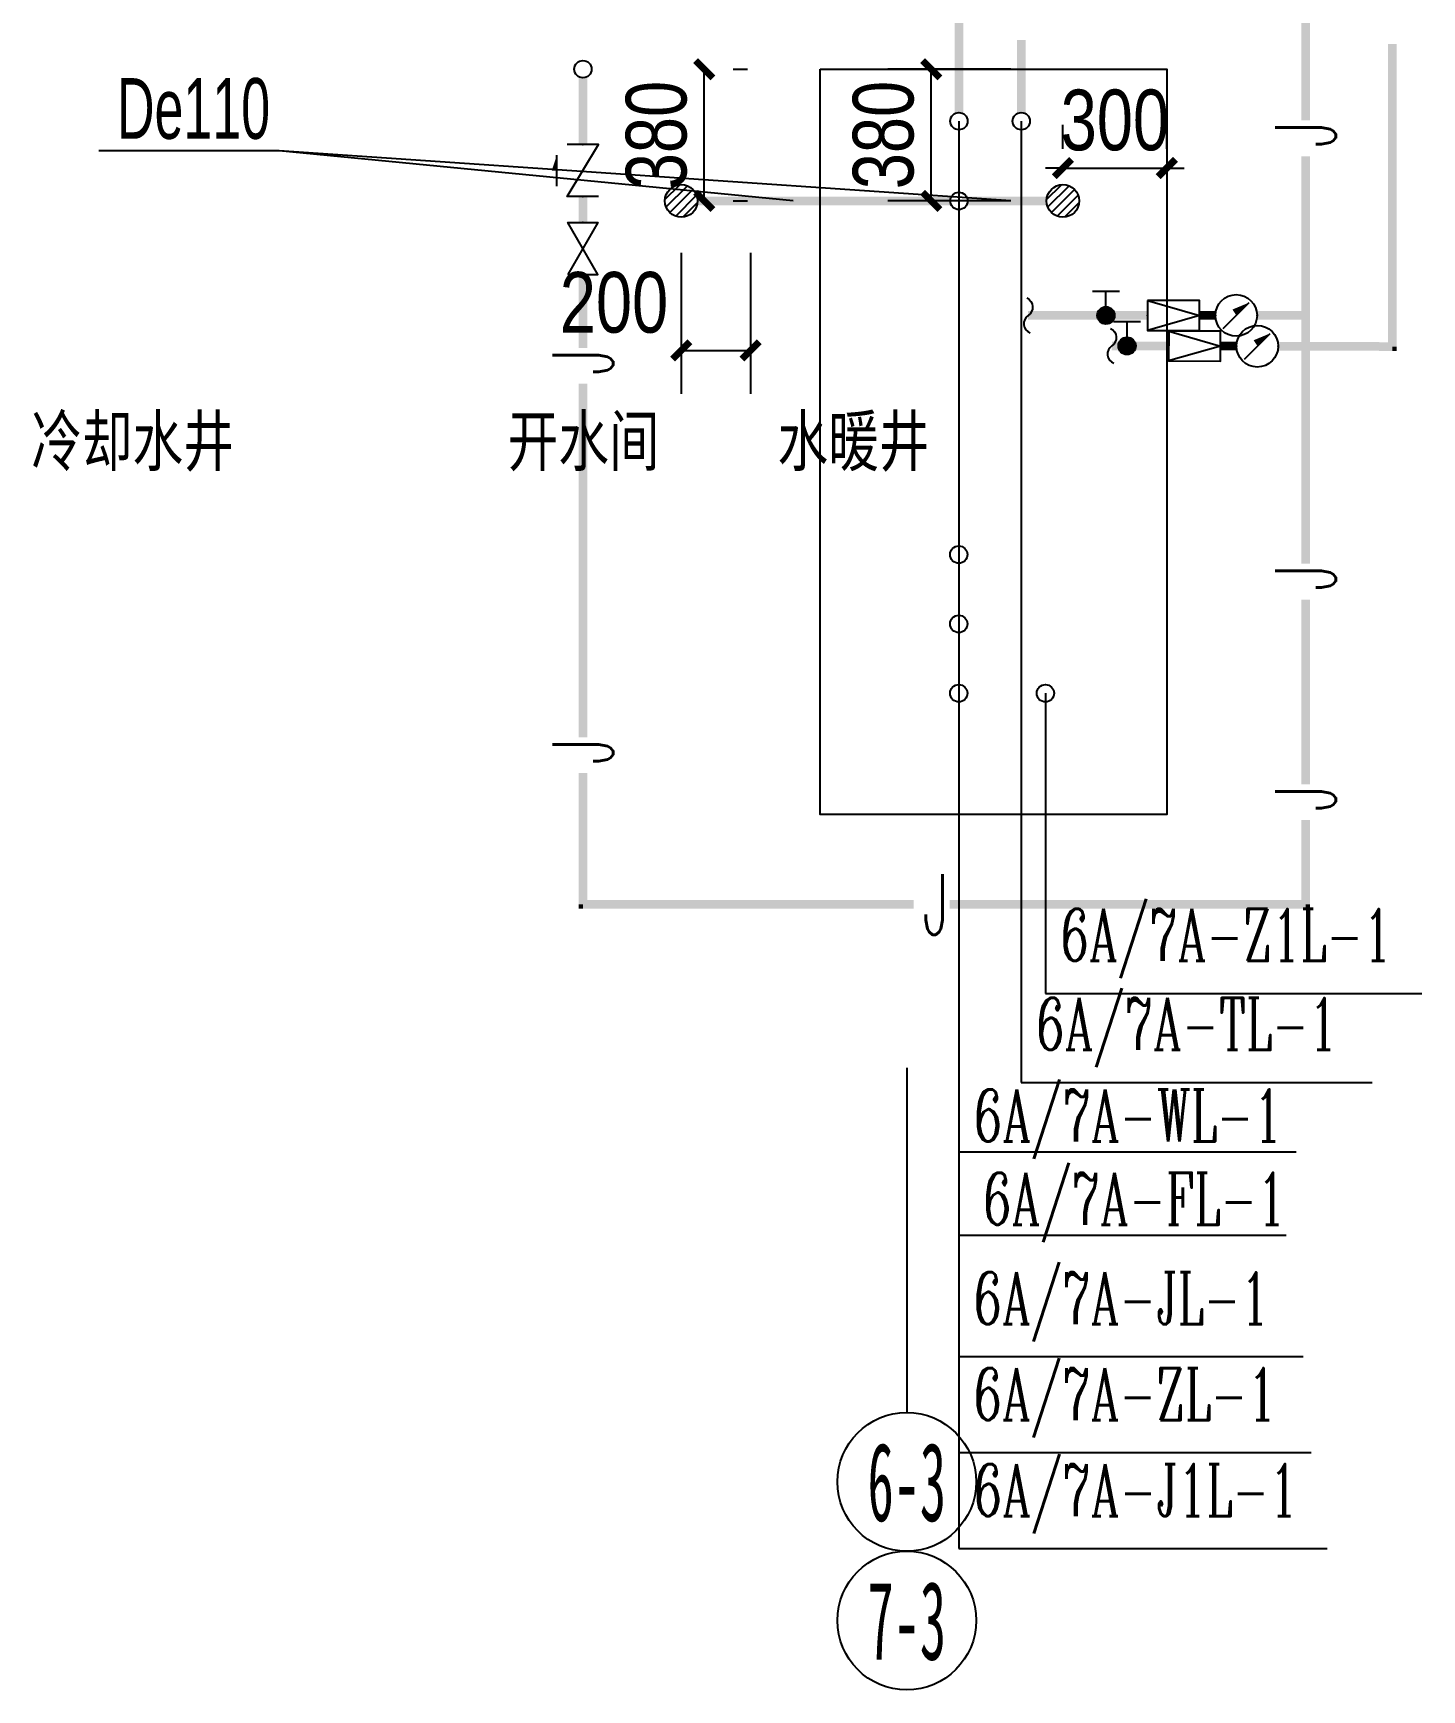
# Model space of a CAD drawing. Extents: x 31688 to 157843, y 203 to 96712.
# Drawn here: x 103595 to 107599, y 15358 to 20137 of the extents above; entities that cross this region are included whole.
import ezdxf
from ezdxf.enums import TextEntityAlignment as Align

# ---------------------------------------------------------------- set-up
doc = ezdxf.new("R2010")
doc.units = 0
doc.header["$LTSCALE"] = 1000
doc.header["$MEASUREMENT"] = 0
doc.linetypes.add('109-34 轴网$0$L1$0$$AUDIT_BAD_LTYPE1', pattern=[0])
doc.layers.get('Defpoints').update_dxf_attribs({"color": 167})
for name, color, linetype in [('01-标注_轴线坐标', 132, 'Continuous'), ('02-TEXT_房间', 7, 'Continuous'), ('DIM_中水', 3, 'Continuous'), ('DIM_给水', 3, 'Continuous'), ('DIM_通气', 3, 'Continuous'), ('EQUIP_地漏', 7, 'Continuous'), ('EQUIP_给水', 7, 'Continuous'), ('PIPE-中水', 122, 'Continuous'), ('PIPE-废水', 31, 'Continuous'), ('PIPE-污水', 2, 'Continuous'), ('PIPE-给水中', 3, 'Continuous'), ('PIPE-通气', 30, 'Continuous'), ('TEXT_给水', 7, 'Continuous'), ('TWT_DIM', 3, 'Continuous'), ('TWT_LEAD', 3, 'Continuous'), ('VALVE_给水', 7, 'Continuous'), ('VPIPE-中水', 122, 'TG_Z'), ('VPIPE-中水中', 122, 'TG_Z1'), ('VPIPE-废水', 31, 'TG_F'), ('VPIPE-污水', 2, 'TG_W'), ('VPIPE-给水', 3, 'TG_J'), ('VPIPE-给水中', 3, 'TG_J1'), ('VPIPE-通气', 3, 'Continuous')]:
    doc.layers.add(name, color=color, linetype=linetype)
doc.styles.add('_TCH_AXIS', font='STXIHEI.TTF')
doc.styles.add('_TCH_DIM', font='ros.shx', dxfattribs={"width": 0.8, "bigfont": 'jd.shx'})
doc.styles.add('_TCH_DIM_T3', font='ros.shx', dxfattribs={"width": 0.8, "bigfont": 'jd.shx'})
doc.styles.add('_TCH_SPACE', font='STXIHEI.TTF', dxfattribs={"width": 0.75, "height": 5})
doc.styles.add('_TWT_PIPETEXT', font='SIMPLEX', dxfattribs={"width": 0.8, "height": 3.5, "bigfont": 'HZTXT'})
doc.styles.add('_TWT_SERIAL', font='COMPLEX', dxfattribs={"width": 0.8, "height": 3.5, "bigfont": 'HZTXT'})
doc.styles.add('TG_LINETYPE', font='SIMPLEX', dxfattribs={"width": 0.8, "height": 3, "bigfont": 'HZTXT'})
doc.linetypes.add('TG_F', pattern='A,6,-0.3,["F",TG_LINETYPE,S=0.1,R=0,X=-0.23,Y=-0.15],0', length=6.3)
doc.linetypes.add('TG_J', pattern='A,5,-0.3,["J",TG_LINETYPE,S=0.1,R=0,X=-0.23,Y=-0.15],0', length=5.3)
doc.linetypes.add('TG_J1', pattern='A,5,-0.6,["J1",TG_LINETYPE,S=0.1,R=0,X=-0.52,Y=-0.15],0', length=5.6)
doc.linetypes.add('TG_W', pattern='A,3,-0.3,["W",TG_LINETYPE,S=0.1,R=0,X=-0.28,Y=-0.15],0', length=3.3)
doc.linetypes.add('TG_Z', pattern='A,5,-0.3,["Z",TG_LINETYPE,S=0.1,R=0,X=-0.28,Y=-0.15],0', length=5.3)
doc.linetypes.add('TG_Z1', pattern='A,5,-0.6,["Z1",TG_LINETYPE,S=0.1,R=0,X=-0.52,Y=-0.15],0', length=5.6)
doc.dimstyles.new('_TWT_ARCH&&50', dxfattribs={"dimtxt": 175, "dimasz": 50, "dimexe": 125, "dimexo": 150, "dimgap": 50, "dimtad": 1, "dimdec": 0, "dimzin": 0, "dimdsep": 46, "dimtxsty": '_TCH_DIM_T3', "dimblk": 'ARCHTICK', "dimcen": 0.09, "dimclrt": 7, "dimazin": 2, "dimtfac": 1, "dimtdec": 0, "dimtix": 1, "dimtmove": 2, "dimatfit": 3, "dimfxl": 0, "dimtolj": 1, "dimtzin": 0, "dimarcsym": 0})

# ---------------------------------------------------------------- blocks, each defined once
blk = doc.blocks.new('$VALVE$00000497')
for p, q in [((77.8, 138.2), (-77.8, 138.2)), ((0, 50), (0, 138.2))]:
    blk.add_line(p, q)
at = {"const_width": 49.6}
blk.add_lwpolyline([(24.8, 0, 1), (-24.8, 0, 1)], format="xyb", close=True, dxfattribs=at)
blk.add_circle((0, 0), 50)
blk = doc.blocks.new('$VALVE$00000742')
blk.add_line((-93, -93), (93, 93))
blk.add_lwpolyline([(93, 93, 0, 50, 0), (-13, 22, 50, 50, 0)], format="xyseb")
blk.add_circle((0, 0), 150)
for p in [(-150, 0), (150, 0)]:
    blk.add_point(p)
blk = doc.blocks.new('$VALVE$00000301')
for points in [[(-124.8, 71.6), (124.8, 0), (-124.8, -71.6)], [(-124.8, 71.6), (-124.8, -71.6), (124.8, -71.6), (124.8, 71.6), (-124.8, 71.6)]]:
    blk.add_lwpolyline(points)
for p in [(-124.8, 0), (124.8, 0)]:
    blk.add_point(p)
blk = doc.blocks.new('$TwtSys$00000141')
for p, q in [((-94.2, 7.7), (-10.1, 91.8)), ((-94.2, 7.7), (-10.1, 91.8)), ((-87.2, -35.1), (35.1, 87.2)), ((-87.2, -35.1), (35.1, 87.2)), ((-66.5, -66.5), (66.5, 66.5)), ((-66.5, -66.5), (66.5, 66.5)), ((-32.4, -87.1), (87.6, 32.9)), ((-32.4, -87.1), (87.6, 32.9)), ((11.4, -92.3), (92.3, -11.4)), ((11.4, -92.3), (92.3, -11.4))]:
    blk.add_line(p, q)
blk.add_circle((0, 0), 94)
blk.add_circle((0, 0), 94)
blk = doc.blocks.new('$VALVE$00000315')
blk.add_line((-75, 125), (75, 125))
blk.add_lwpolyline([(-125, -75), (-125, 75), (125, -75), (125, 75)])
for p in [(-125, 0), (125, 0)]:
    blk.add_point(p)
blk.add_solid([(0, 125), (0, 150), (75, 125)])
blk = doc.blocks.new('$VALVE$00000295')
blk.add_lwpolyline([(-125.2, 72.3), (-125.2, -72.3), (125.2, 72.3), (125.2, -72.3), (-125.2, 72.3)])
for p in [(-125.2, 0), (125.2, 0)]:
    blk.add_point(p)
blk = doc.blocks.new('$TwtSys$00000132')
at = {"elevation": 0}
blk.add_lwpolyline([(6.9, -100.6, -0.575183), (0.2, 0, 0.604745), (-10.9, 100.6, 16.924828)], format="xyb", dxfattribs=at)
blk = doc.blocks.new('_ArchTick')
at = {"color": 0, "linetype": 'ByBlock', "const_width": 0.4}
blk.add_lwpolyline([(-0.5, -0.5), (0.5, 0.5)], dxfattribs=at)
blk = doc.blocks.new('*D826')
at = {"layer": 'Defpoints', "color": 0, "linetype": '109-34 轴网$0$L1$0$$AUDIT_BAD_LTYPE1'}
for p in [(105464, 19652.8), (105664, 19652.8), (105664, 19221.6)]:
    blk.add_point(p, dxfattribs=at)
at = {"layer": 'TWT_DIM', "color": 0, "linetype": '109-34 轴网$0$L1$0$$AUDIT_BAD_LTYPE1', "lineweight": -2}
for p, q in [((105464, 19502.8), (105464, 19096.6)), ((105664, 19502.8), (105664, 19096.6)), ((105464, 19221.6), (105664, 19221.6))]:
    blk.add_line(p, q, dxfattribs=at)
at = {"layer": 'TWT_DIM', "color": 0, "linetype": '109-34 轴网$0$L1$0$$AUDIT_BAD_LTYPE1', "lineweight": -2, "xscale": 50, "yscale": 50, "zscale": 50, "rotation": 180}
blk.add_blockref('_ArchTick', (105464, 19221.6), dxfattribs=at)
at = {"layer": 'TWT_DIM', "color": 0, "linetype": '109-34 轴网$0$L1$0$$AUDIT_BAD_LTYPE1', "lineweight": -2, "xscale": 50, "yscale": 50, "zscale": 50}
blk.add_blockref('_ArchTick', (105664, 19221.6), dxfattribs=at)
at = {"layer": 'TWT_DIM', "color": 7, "linetype": '109-34 轴网$0$L1$0$$AUDIT_BAD_LTYPE1', "insert": (105270, 19359.1), "char_height": 175, "attachment_point": 5, "style": '_TCH_DIM_T3'}
blk.add_mtext('\\A1;200', dxfattribs=at)
blk = doc.blocks.new('*D827')
at = {"layer": 'Defpoints', "color": 0, "linetype": '109-34 轴网$0$L1$0$$AUDIT_BAD_LTYPE1'}
for p in [(106864, 19747.6), (106564.4, 19652.8), (106864, 19652.8)]:
    blk.add_point(p, dxfattribs=at)
at = {"layer": 'TWT_DIM', "color": 0, "linetype": '109-34 轴网$0$L1$0$$AUDIT_BAD_LTYPE1', "lineweight": -2}
for p, q in [((106564.4, 19802.8), (106564.4, 19872.6)), ((106864, 19802.8), (106864, 19872.6)), ((106564.4, 19747.6), (106514.4, 19747.6)), ((106564.4, 19747.6), (106864, 19747.6)), ((106864, 19747.6), (106914, 19747.6))]:
    blk.add_line(p, q, dxfattribs=at)
at = {"layer": 'TWT_DIM', "color": 0, "linetype": '109-34 轴网$0$L1$0$$AUDIT_BAD_LTYPE1', "lineweight": -2, "xscale": 50, "yscale": 50, "zscale": 50}
blk.add_blockref('_ArchTick', (106564.4, 19747.6), dxfattribs=at)
at = {"layer": 'TWT_DIM', "color": 0, "linetype": '109-34 轴网$0$L1$0$$AUDIT_BAD_LTYPE1', "lineweight": -2, "xscale": 50, "yscale": 50, "zscale": 50, "rotation": 180}
blk.add_blockref('_ArchTick', (106864, 19747.6), dxfattribs=at)
at = {"layer": 'TWT_DIM', "color": 7, "linetype": '109-34 轴网$0$L1$0$$AUDIT_BAD_LTYPE1', "insert": (106714.2, 19885.1), "char_height": 175, "attachment_point": 5, "style": '_TCH_DIM_T3'}
blk.add_mtext('\\A1;300', dxfattribs=at)
blk = doc.blocks.new('*D828')
at = {"layer": 'Defpoints', "color": 0, "linetype": '109-34 轴网$0$L1$0$$AUDIT_BAD_LTYPE1'}
for p in [(106184.7, 20032.8), (106564.4, 20032.8), (106564.4, 19652.8)]:
    blk.add_point(p, dxfattribs=at)
at = {"layer": 'TWT_DIM', "color": 0, "linetype": '109-34 轴网$0$L1$0$$AUDIT_BAD_LTYPE1', "lineweight": -2}
for p, q in [((106414.4, 20032.8), (106059.7, 20032.8)), ((106184.7, 19652.8), (106184.7, 20032.8)), ((106414.4, 19652.8), (106059.7, 19652.8))]:
    blk.add_line(p, q, dxfattribs=at)
at = {"layer": 'TWT_DIM', "color": 0, "linetype": '109-34 轴网$0$L1$0$$AUDIT_BAD_LTYPE1', "lineweight": -2, "xscale": 50, "yscale": 50, "zscale": 50}
for p, rotation in [((106184.7, 20032.8), 90), ((106184.7, 19652.8), 270)]:
    blk.add_blockref('_ArchTick', p, dxfattribs=dict(at, rotation=rotation))
at = {"layer": 'TWT_DIM', "color": 7, "linetype": '109-34 轴网$0$L1$0$$AUDIT_BAD_LTYPE1', "insert": (106047.2, 19842.8), "char_height": 175, "attachment_point": 5, "rotation": 90, "style": '_TCH_DIM_T3'}
blk.add_mtext('\\A1;380', dxfattribs=at)
blk = doc.blocks.new('*D829')
at = {"layer": 'Defpoints', "color": 0, "linetype": '109-34 轴网$0$L1$0$$AUDIT_BAD_LTYPE1'}
for p in [(105464, 20032.8), (105530.2, 20032.8), (105464, 19652.8)]:
    blk.add_point(p, dxfattribs=at)
at = {"layer": 'TWT_DIM', "color": 0, "linetype": '109-34 轴网$0$L1$0$$AUDIT_BAD_LTYPE1', "lineweight": -2}
for p, q in [((105530.2, 19652.8), (105530.2, 20032.8)), ((105614, 20032.8), (105655.2, 20032.8)), ((105614, 19652.8), (105655.2, 19652.8))]:
    blk.add_line(p, q, dxfattribs=at)
at = {"layer": 'TWT_DIM', "color": 0, "linetype": '109-34 轴网$0$L1$0$$AUDIT_BAD_LTYPE1', "lineweight": -2, "xscale": 50, "yscale": 50, "zscale": 50}
for p, rotation in [((105530.2, 20032.8), 90), ((105530.2, 19652.8), 270)]:
    blk.add_blockref('_ArchTick', p, dxfattribs=dict(at, rotation=rotation))
at = {"layer": 'TWT_DIM', "color": 7, "linetype": '109-34 轴网$0$L1$0$$AUDIT_BAD_LTYPE1', "insert": (105392.7, 19842.8), "char_height": 175, "attachment_point": 5, "rotation": 90, "style": '_TCH_DIM_T3'}
blk.add_mtext('\\A1;380', dxfattribs=at)

msp = doc.modelspace()

# ---------------------------------------------------------------- hatches: boundary and pattern name
at = {"layer": 'PIPE-中水', "linetype": 'Continuous'}
for points in [[(107513.7, 19232.8), (107513.7, 19220.3), (107526.2, 19220.3)], [(107513.7, 19232.8), (107526.2, 19232.8), (107526.2, 19220.3)]]:
    msp.add_hatch(color=256, dxfattribs=at).paths.add_polyline_path(points)
at = {"layer": 'PIPE-给水中', "linetype": 'Continuous'}
for points in [[(105180.4, 17623.7), (105180.4, 17611.2), (105167.9, 17611.2)], [(105180.4, 17623.7), (105167.9, 17623.7), (105167.9, 17611.2)], [(107264, 17623.7), (107276.5, 17623.7), (107276.5, 17611.2)], [(107264, 17623.7), (107264, 17611.2), (107276.5, 17611.2)]]:
    msp.add_hatch(color=256, dxfattribs=at).paths.add_polyline_path(points)

# ---------------------------------------------------------------- linework, layer by layer
msp.add_lwpolyline([(105864, 20032.8), (106864, 20032.8), (106864, 17882.8), (105864, 17882.8)], close=True)
at = {"layer": '01-标注_轴线坐标'}
msp.add_line((106114.1, 17152.8), (106114.1, 16158.2), dxfattribs=at)
for centre in [(106114.1, 15958.2), (106114.1, 15558.2)]:
    msp.add_circle(centre, 200, dxfattribs=at)
at = {"layer": 'DIM_中水'}
for p, q in [((106514, 18232.8), (106514, 17367.2)), ((106264, 17859.4), (106264, 16042.8)), ((106264, 17582.7), (106264, 15766)), ((106514, 17367.2), (107599.3, 17367.2)), ((106264, 16042.8), (107280, 16042.8)), ((106264, 15766), (107326.1, 15766))]:
    msp.add_line(p, q, dxfattribs=at)
at = {"layer": 'DIM_给水'}
for p, q in [((106264.4, 19882.8, 3000), (106264, 16319.5)), ((106264.4, 19882.8), (106264.4, 16909.9)), ((106264.4, 19652.2), (106264.4, 16669.6)), ((106264.4, 16909.9), (107236.4, 16909.9)), ((106264.4, 16669.6), (107208.1, 16669.6)), ((106264, 16319.5), (107257, 16319.5))]:
    msp.add_line(p, q, dxfattribs=at)
at = {"layer": 'DIM_通气'}
for p, q in [((106444.4, 19882.8), (106444.4, 17110.3)), ((106444.4, 17110.3), (107455.8, 17110.3))]:
    msp.add_line(p, q, dxfattribs=at)
at = {"layer": 'PIPE-中水', "linetype": 'Continuous', "ltscale": 0.5, "const_width": 25}
for points in [[(107513.7, 19232.8), (107513.7, 20105.1)], [(106705.4, 19234.7), (106869.2, 19234.3)], [(107019, 19234), (107064.8, 19233.9)], [(107184.8, 19233.6), (107513.7, 19232.8)]]:
    msp.add_lwpolyline(points, dxfattribs=at)
at = {"layer": 'PIPE-废水', "linetype": 'Continuous', "ltscale": 0.5, "const_width": 25}
for points in [[(105511, 19652.8), (106239.4, 19652.8)], [(106289.4, 19652.8), (106517.4, 19652.8)]]:
    msp.add_lwpolyline(points, dxfattribs=at)
at = {"layer": 'PIPE-污水', "linetype": 'Continuous', "ltscale": 0.5, "const_width": 25}
msp.add_lwpolyline([(106264.4, 19907.8), (106264.4, 20461.7)], dxfattribs=at)
at = {"layer": 'PIPE-给水中', "linetype": 'Continuous', "ltscale": 0.5, "const_width": 25}
for points in [[(107264, 19885.2), (107264, 20511.7)], [(105180.4, 19815.1), (105180.4, 20007.8)], [(107264, 19322.4), (107264, 19781.8)], [(105180.4, 19590.6), (105180.4, 19665.1)], [(105180.4, 19229), (105180.4, 19440.4)], [(106464, 19322.4), (106808.4, 19322.4)], [(106958.2, 19322.4), (107004, 19322.4)], [(107124, 19322.4), (107264, 19322.4)], [(107264, 18606.4), (107264, 19322.4)], [(105180.4, 18105.8), (105180.4, 19125.7)], [(107264, 17970.1), (107264, 18503.1)], [(105180.4, 17623.7), (105180.4, 18002.4)], [(107264, 17623.7), (107264, 17866.8)], [(106134.4, 17623.7), (105180.4, 17623.7)], [(107264, 17623.7), (106237.7, 17623.7)]]:
    msp.add_lwpolyline(points, dxfattribs=at)
at = {"layer": 'PIPE-通气', "linetype": 'Continuous', "ltscale": 0.5, "const_width": 25}
msp.add_lwpolyline([(106444.4, 19907.8), (106444.4, 20116.5)], dxfattribs=at)
at = {"layer": 'TWT_LEAD'}
for p, q in [((104304.9, 19797), (103784.6, 19797)), ((105787, 19652.8), (104304.9, 19797)), ((106414.4, 19652.8), (104304.9, 19797))]:
    msp.add_line(p, q, dxfattribs=at)
at = {"layer": 'VPIPE-中水', "linetype": 'Continuous'}
msp.add_circle((106264, 18432.8), 25, dxfattribs=at)
at = {"layer": 'VPIPE-中水中', "linetype": 'Continuous'}
msp.add_circle((106514, 18232.8), 25, dxfattribs=at)
at = {"layer": 'VPIPE-废水', "linetype": 'Continuous'}
msp.add_circle((106264.4, 19652.8), 25, dxfattribs=at)
at = {"layer": 'VPIPE-污水', "linetype": 'Continuous'}
msp.add_circle((106264.4, 19882.8), 25, dxfattribs=at)
at = {"layer": 'VPIPE-给水', "linetype": 'Continuous'}
for centre in [(105180.4, 20032.8), (106264, 18232.8)]:
    msp.add_circle(centre, 25, dxfattribs=at)
at = {"layer": 'VPIPE-给水中', "linetype": 'Continuous'}
msp.add_circle((106264, 18632.8), 25, dxfattribs=at)
at = {"layer": 'VPIPE-通气', "color": 30, "linetype": 'Continuous'}
msp.add_circle((106444.4, 19882.8), 25, dxfattribs=at)

# ---------------------------------------------------------------- block references
at = {"layer": 'EQUIP_地漏', "xscale": 0.5, "yscale": 0.5, "zscale": 0.5}
for p in [(105464, 19652.8), (106564.4, 19652.8)]:
    msp.add_blockref('$TwtSys$00000141', p, dxfattribs=at)
at = {"layer": 'EQUIP_给水', "linetype": '109-34 轴网$0$L1$0$$AUDIT_BAD_LTYPE1', "xscale": 0.5, "yscale": 0.5, "zscale": 0.5, "rotation": 180}
for p in [(106464.2, 19322.5), (106705.4, 19234.7)]:
    msp.add_blockref('$TwtSys$00000132', p, dxfattribs=at)
at = {"layer": 'VALVE_给水', "linetype": '109-34 轴网$0$L1$0$$AUDIT_BAD_LTYPE1', "xscale": 0.6, "yscale": 0.6, "zscale": 0.6, "rotation": 90.00000159489157}
for name, p in [('$VALVE$00000315', (105180.4, 19740.1)), ('$VALVE$00000295', (105180.4, 19515.5))]:
    msp.add_blockref(name, p, dxfattribs=at)
at = {"layer": 'VALVE_给水'}
for name, p, xscale, yscale, zscale, rotation in [('$VALVE$00000497', (106688.4, 19322.4), 0.5, 0.5, 0.5, 6.370076810036687e-07), ('$VALVE$00000301', (106883.3, 19322.4), 0.6, 0.6, 0.6, 6.370076810036687e-07), ('$VALVE$00000742', (107064, 19322.4), 0.4, 0.4, 0.4, 6.370076810036687e-07), ('$VALVE$00000497', (106749.2, 19234.6), 0.5, 0.5, 0.5, 359.864899743787), ('$VALVE$00000301', (106944.1, 19234.1), 0.6, 0.6, 0.6, 359.864899743787), ('$VALVE$00000742', (107124.8, 19233.7), 0.4, 0.4, 0.4, 359.864899743787)]:
    msp.add_blockref(name, p, dxfattribs=dict(at, xscale=xscale, yscale=yscale, zscale=zscale, rotation=rotation))

# ---------------------------------------------------------------- texts
at = {"layer": '01-标注_轴线坐标', "color": 7, "style": '_TCH_AXIS', "width": 0.51875}
for s, p, p2 in [('6-3', (106001, 15845.1), (106227.3, 15845.1)), ('7-3', (106001, 15445.1), (106227.3, 15445.1))]:
    msp.add_text(s, height=226.27, dxfattribs=at).set_placement(p, p2, align=Align.FIT)
at = {"layer": '02-TEXT_房间', "style": '_TCH_SPACE', "width": 0.75}
for s, p in [('冷却水井', (103589.8, 18889.2)), ('开水间', (104963.4, 18889.2)), ('水暖井', (105741.5, 18889.2))]:
    msp.add_text(s, height=142.71, dxfattribs=at).set_placement(p)
at = {"layer": 'DIM_中水', "color": 7, "style": '_TWT_SERIAL', "width": 0.64}
for s, p in [('6A/7A-Z1L-1', (106557.7, 17460.8)), ('6A/7A-ZL-1', (106307, 16136.3)), ('6A/7A-J1L-1', (106307.4, 15859.6))]:
    msp.add_text(s, height=150, dxfattribs=at).set_placement(p)
at = {"layer": 'DIM_给水', "color": 7, "style": '_TWT_SERIAL', "width": 0.64}
for s, p in [('6A/7A-WL-1', (106307.8, 16939.9)), ('6A/7A-FL-1', (106334.4, 16699.6)), ('6A/7A-JL-1', (106306.9, 16413))]:
    msp.add_text(s, height=150, dxfattribs=at).set_placement(p)
at = {"layer": 'DIM_通气', "color": 7, "style": '_TWT_SERIAL', "width": 0.64}
msp.add_text('6A/7A-TL-1', height=150, dxfattribs=at).set_placement((106487.3, 17203.9))
at = {"layer": 'TEXT_给水', "linetype": '109-34 轴网$0$L1$0$$AUDIT_BAD_LTYPE1', "style": '_TWT_PIPETEXT', "width": 0.64}
for p in [(107351.5, 19806.8), (105267.9, 19150.7), (107351.5, 18528.1), (105267.9, 18027.4), (107351.5, 17891.8)]:
    msp.add_text('J', height=175, rotation=90, dxfattribs=at).set_placement(p)
msp.add_text('J', height=175, dxfattribs=at).set_placement((106159.4, 17536.2))
at = {"layer": 'TWT_LEAD', "color": 7, "style": '_TCH_DIM', "width": 0.64}
msp.add_text('De110', height=175, dxfattribs=at).set_placement((103837.1, 19832))

# ---------------------------------------------------------------- dimensions: what is measured, and where the dimension line sits
at = {"layer": 'TWT_DIM', "linetype": '109-34 轴网$0$L1$0$$AUDIT_BAD_LTYPE1'}
for p1, p2, distance, text, picture, middle in [((105464, 19652.8), (105464, 20032.8), -66.2, '380', '*D829', (105392.7, 19842.8)), ((106564.4, 19652.8), (106564.4, 20032.8), 379.7, '380', '*D828', (106047.2, 19842.8)), ((106564.4, 19652.8), (106864, 19652.8), 94.8, '300', '*D827', (106714.2, 19885.1))]:
    dim = msp.add_aligned_dim(p1=p1, p2=p2, distance=distance, text=text, dimstyle='_TWT_ARCH&&50', dxfattribs=at)
    dim.commit()
    dim.dimension.update_dxf_attribs({"geometry": picture, "text_midpoint": middle})
dim = msp.add_linear_dim(base=(105664, 19221.6), p1=(105464, 19652.8), p2=(105664, 19652.8), angle=0, text='200', dimstyle='_TWT_ARCH&&50', dxfattribs=at)
dim.commit()
dim.dimension.update_dxf_attribs({"geometry": '*D826', "text_midpoint": (105270, 19359.1), "dimtype": 161})

doc.saveas('drawing.dxf')
